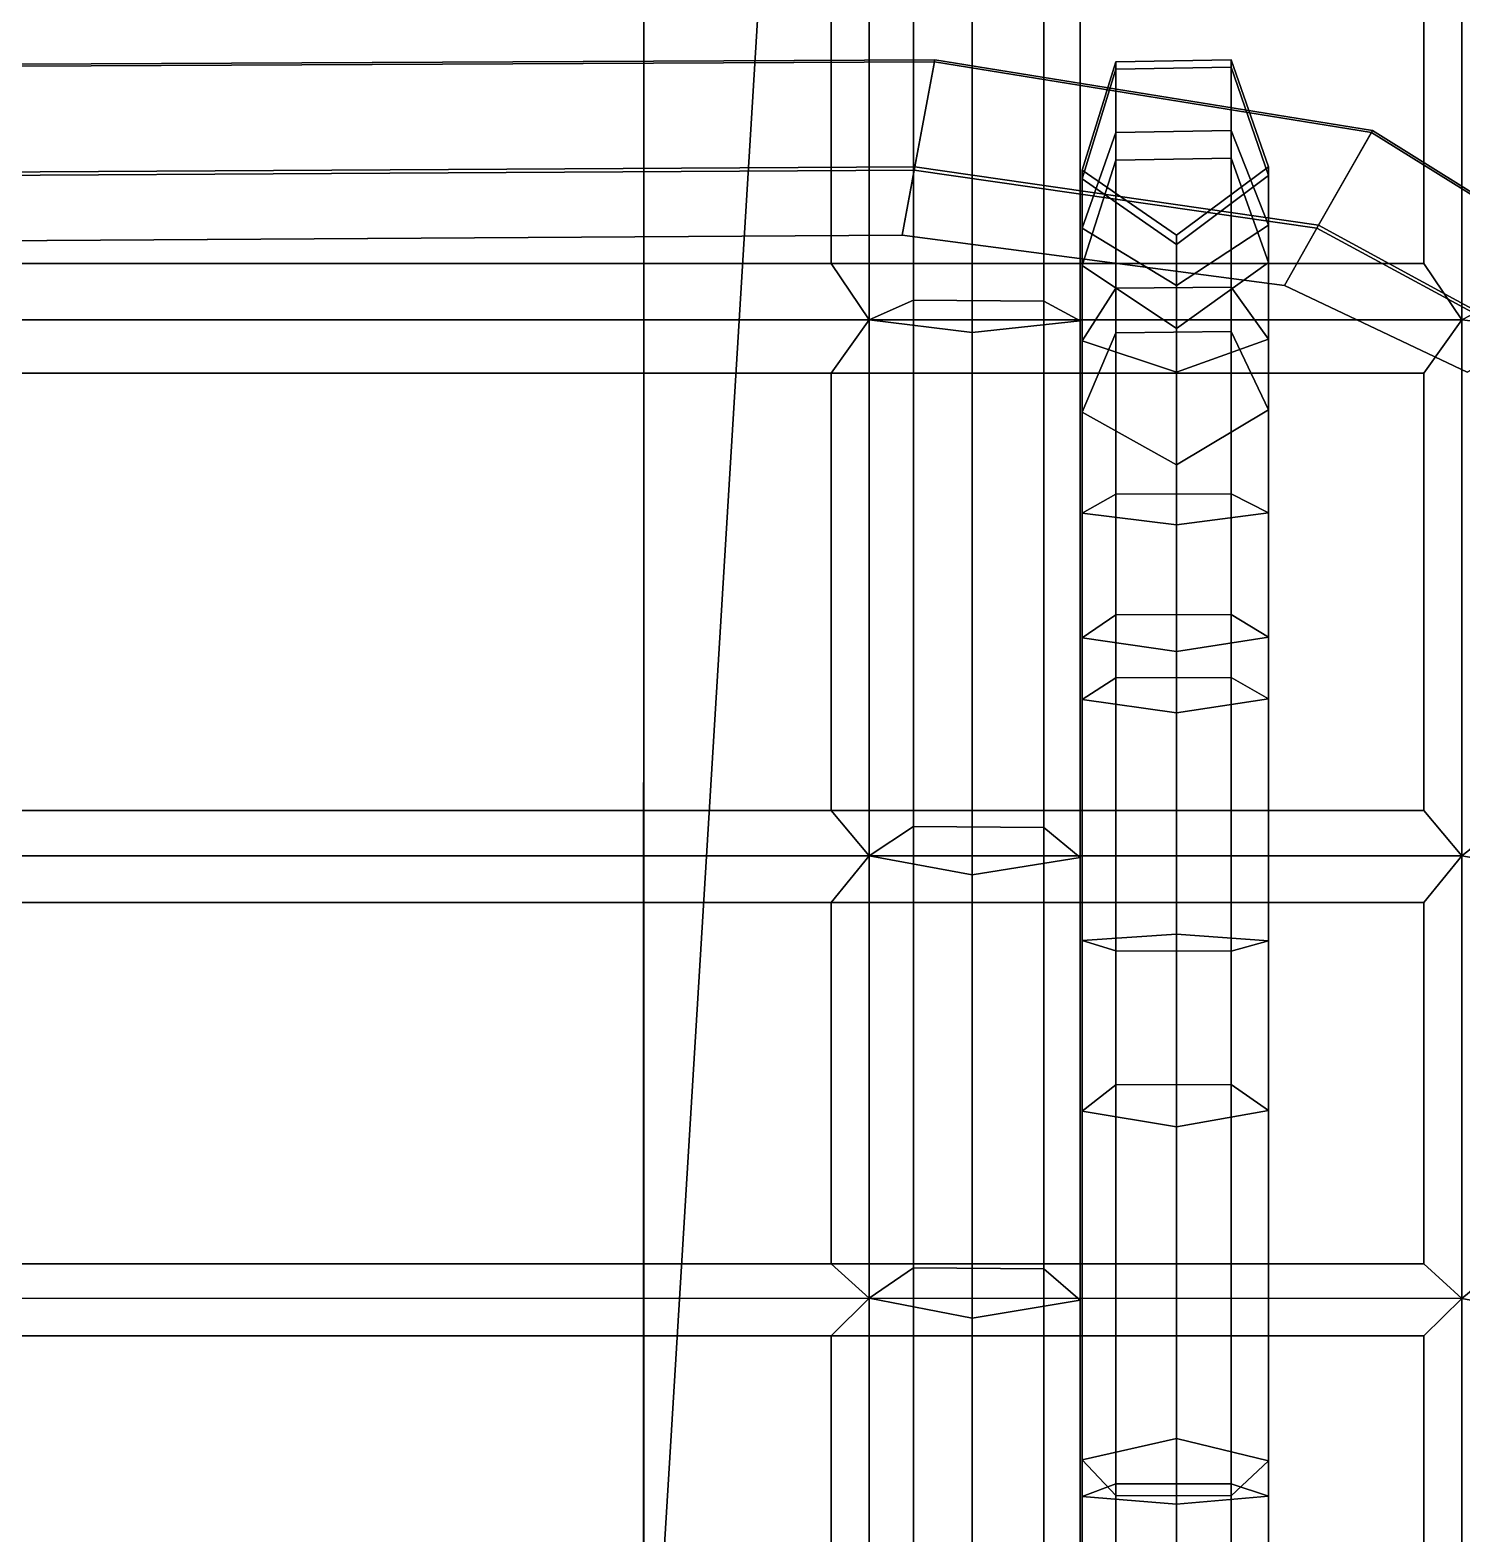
# Model space of a CAD drawing. Extents: x -252 to 252, y 0 to 101.
# Drawn here: x -91.51 to -83.98, y 21.62 to 29.54 of the extents above; entities that cross this region are included whole.
import ezdxf

# ---------------------------------------------------------------- set-up
doc = ezdxf.new("R2010")
doc.units = 0

msp = doc.modelspace()

# ---------------------------------------------------------------- linework, layer by layer
for points in [[(-88.283768, 56.198578, 200.323654), (-88.283646, 93.664322, 218.68718), (-88.283829, 0, 218.687424), (-88.283585, 38.513527, 200.323898)], [(5.587004, 93.664322, 218.68718), (5.587248, -0.000022, 218.687424), (-88.283829, 0, 218.687424), (-88.283646, 93.664322, 218.68718)], [(-88.283585, 38.513527, 200.323898), (-88.283829, 0, 218.687424), (-88.283768, 19.780657, 200.323654)], [(-88.283768, 19.780657, 200.323654), (-70.28096, 19.780655, 200.305344), (-70.280899, 38.513527, 200.287033), (-87.140518, 38.513527, 200.323898)], [(-88.283768, 19.780657, 200.323654), (-87.140518, 38.513527, 200.323898), (-88.283585, 38.513527, 200.323898)], [(-104.808304, 28.013395, 143.362335), (-104.808304, 31.2803, 143.259918), (-87.096817, 31.280491, 143.266113), (-87.096817, 28.014383, 143.3685)], [(-83.977493, 28.013395, -61.650986), (-83.977493, 31.2803, -61.548569), (-101.68898, 31.280491, -61.554764), (-101.68898, 28.014383, -61.65715)], [(-87.29689, 30.975517, 143.139313), (-87.29689, 28.310822, 143.222778), (-87.096817, 28.014383, 143.3685), (-87.096817, 31.280491, 143.266113)], [(-87.096817, 28.014383, 143.3685), (-87.096817, 31.280491, 143.266113), (-86.8629, 31.300468, 143.911041), (-86.8629, 28.11651, 144.005768)], [(-86.555161, 27.947653, 142.952087), (-86.555161, 31.267467, 142.844574), (-87.096817, 31.280491, 143.266113), (-87.096817, 28.014383, 143.3685)], [(-86.8629, 28.11651, 144.005768), (-86.8629, 31.300468, 143.911041), (-86.177109, 31.299761, 143.888336), (-86.177109, 28.112886, 143.983063)], [(-85.986832, 28.008522, 143.332001), (-85.986832, 31.279362, 143.229095), (-86.555161, 31.267467, 142.844574), (-86.555161, 27.947653, 142.952087)], [(-86.177109, 28.112886, 143.983063), (-86.177109, 31.299761, 143.888336), (-85.986832, 31.279362, 143.229095), (-85.986832, 28.008522, 143.332001)], [(-84.177383, 28.310822, -61.511444), (-84.177383, 30.975517, -61.427979), (-83.977493, 31.2803, -61.548569), (-83.977493, 28.013395, -61.650986)], [(-83.787399, 28.112886, -62.271713), (-83.787399, 31.299761, -62.177002), (-83.977493, 31.2803, -61.548569), (-83.977493, 28.013395, -61.650986)], [(-83.977493, 28.013395, -61.650986), (-83.977493, 31.2803, -61.548569), (-83.409348, 31.267467, -61.13324), (-83.409348, 27.947653, -61.240738)], [(-87.29689, 30.975517, 143.139313), (-104.608444, 30.975517, 143.139313), (-104.608444, 28.310822, 143.222778), (-87.29689, 28.310822, 143.222778)], [(-101.488937, 30.975517, -61.427979), (-84.177383, 30.975517, -61.427979), (-84.177383, 28.310822, -61.511444), (-101.488937, 28.310822, -61.511444)], [(-86.753372, 29.371763, -155.902023), (-94.894028, 29.333246, -155.902023), (-94.895096, 29.343699, -156.507935), (-86.75145, 29.382107, -156.507935)], [(-86.75145, 29.382107, -156.507935), (-94.895096, 29.343699, -156.507935), (-94.837997, 28.773485, -156.705368), (-86.856461, 28.818752, -156.705368)], [(-86.753372, 29.371763, -134.894592), (-94.894028, 29.333246, -134.894592), (-94.895096, 29.343699, -135.500259), (-86.75145, 29.382107, -135.500259)], [(-86.75145, 29.382107, -135.500259), (-94.895096, 29.343699, -135.500259), (-94.837997, 28.773485, -135.697693), (-86.856461, 28.818752, -135.697693)], [(-86.859573, 28.801994, -155.724747), (-94.836258, 28.756561, -155.724747), (-94.894028, 29.333246, -155.902023), (-86.753372, 29.371763, -155.902023)], [(-86.859573, 28.801994, -134.717072), (-94.836258, 28.756561, -134.717072), (-94.894028, 29.333246, -134.894592), (-86.753372, 29.371763, -134.894592)], [(-84.739975, 28.496767, -155.724747), (-86.859573, 28.801994, -155.724747), (-86.753372, 29.371763, -155.902023), (-84.45369, 29.000656, -155.902023)], [(-84.739975, 28.496767, -134.717072), (-86.859573, 28.801994, -134.717072), (-86.753372, 29.371763, -134.894592), (-84.45369, 29.000656, -134.894592)], [(-84.448502, 29.009808, -156.507935), (-86.75145, 29.382107, -156.507935), (-86.856461, 28.818752, -156.705368), (-84.731613, 28.511574, -156.705368)], [(-84.448502, 29.009808, -135.500259), (-86.75145, 29.382107, -135.500259), (-86.856461, 28.818752, -135.697693), (-84.731613, 28.511574, -135.697693)], [(-84.45369, 29.000656, -155.902023), (-86.753372, 29.371763, -155.902023), (-86.75145, 29.382107, -156.507935), (-84.448502, 29.009808, -156.507935)], [(-84.45369, 29.000656, -134.894592), (-86.753372, 29.371763, -134.894592), (-86.75145, 29.382107, -135.500259), (-84.448502, 29.009808, -135.500259)], [(-85.975143, 28.496767, 141.839325), (-85.975143, 28.801994, 139.719727), (-85.797867, 29.371763, 139.825912), (-85.797867, 29.000656, 142.125595)], [(-85.975143, 28.801994, 139.719727), (-85.975143, 28.756561, 131.743042), (-85.797867, 29.333246, 131.685272), (-85.797867, 29.371763, 139.825912)], [(-85.797867, 29.000656, 142.125595), (-85.797867, 29.371763, 139.825912), (-85.19194, 29.382107, 139.82785), (-85.19194, 29.009808, 142.130783)], [(-85.797867, 29.371763, 139.825912), (-85.797867, 29.333246, 131.685272), (-85.19194, 29.343699, 131.684189), (-85.19194, 29.382107, 139.82785)], [(-85.19194, 29.009808, 142.130783), (-85.19194, 29.382107, 139.82785), (-84.994492, 28.818752, 139.722824), (-84.994492, 28.511574, 141.847672)], [(-85.19194, 29.382107, 139.82785), (-85.19194, 29.343699, 131.684189), (-84.994492, 28.773485, 131.741302), (-84.994492, 28.818752, 139.722824)], [(-85.975143, 28.756561, 131.743042), (-85.975143, 28.300129, 130.254562), (-85.797867, 28.854576, 130.085815), (-85.797867, 29.333246, 131.685272)], [(-85.797867, 29.333246, 131.685272), (-85.797867, 28.854576, 130.085815), (-85.19194, 28.864635, 130.082672), (-85.19194, 29.343699, 131.684189)], [(-85.19194, 29.343699, 131.684189), (-85.19194, 28.864635, 130.082672), (-84.994492, 28.31642, 130.249649), (-84.994492, 28.773485, 131.741302)], [(-85.975143, 27.903496, 142.93454), (-85.975143, 28.496767, 141.839325), (-85.797867, 29.000656, 142.125595), (-85.797867, 28.17988, 143.443939)], [(-85.797867, 28.17988, 143.443939), (-85.797867, 29.000656, 142.125595), (-85.19194, 29.009808, 142.130783), (-85.19194, 28.184921, 143.453217)], [(-85.19194, 28.184921, 143.453217), (-85.19194, 29.009808, 142.130783), (-84.994492, 28.511574, 141.847672), (-84.994492, 27.911619, 142.949524)], [(-83.64476, 27.903496, -155.724747), (-84.739975, 28.496767, -155.724747), (-84.45369, 29.000656, -155.902023), (-83.135361, 28.17988, -155.902023)], [(-83.644638, 27.903496, -134.717072), (-84.739975, 28.496767, -134.717072), (-84.45369, 29.000656, -134.894592), (-83.135239, 28.17988, -134.894592)], [(-83.126083, 28.184921, -156.507935), (-84.448502, 29.009808, -156.507935), (-84.731613, 28.511574, -156.705368), (-83.629776, 27.911619, -156.705368)], [(-83.126083, 28.184921, -135.500259), (-84.448502, 29.009808, -135.500259), (-84.731613, 28.511574, -135.697693), (-83.629776, 27.911619, -135.697693)], [(-83.135361, 28.17988, -155.902023), (-84.45369, 29.000656, -155.902023), (-84.448502, 29.009808, -156.507935), (-83.126083, 28.184921, -156.507935)], [(-83.135239, 28.17988, -134.894592), (-84.45369, 29.000656, -134.894592), (-84.448502, 29.009808, -135.500259), (-83.126083, 28.184921, -135.500259)], [(-86.856461, 28.818752, -156.705368), (-94.837997, 28.773485, -156.705368), (-94.801498, 28.410625, -156.22139), (-86.923294, 28.460215, -156.22139)], [(-86.856461, 28.818752, -135.697693), (-94.837997, 28.773485, -135.697693), (-94.801559, 28.410625, -135.213501), (-86.923294, 28.460215, -135.213501)], [(-84.731613, 28.511574, -156.705368), (-86.856461, 28.818752, -156.705368), (-86.923294, 28.460215, -156.22139), (-84.911728, 28.194473, -156.22139)], [(-84.731613, 28.511574, -135.697693), (-86.856461, 28.818752, -135.697693), (-86.923294, 28.460215, -135.213501), (-84.911728, 28.194473, -135.213501)], [(-85.975143, 28.300129, 130.254562), (-85.975143, 27.52829, 129.482758), (-85.797867, 27.944954, 129.079987), (-85.797867, 28.854576, 130.085815)], [(-85.797867, 28.854576, 130.085815), (-85.797867, 27.944954, 129.079987), (-85.19194, 27.952518, 129.072632), (-85.19194, 28.864635, 130.082672)], [(-84.994492, 28.511574, 141.847672), (-84.994492, 28.818752, 139.722824), (-85.47847, 28.460215, 139.655991), (-85.47847, 28.194473, 141.667557)], [(-84.994492, 28.818752, 139.722824), (-84.994492, 28.773485, 131.741302), (-85.47847, 28.410625, 131.777802), (-85.47847, 28.460215, 139.655991)], [(-85.19194, 28.864635, 130.082672), (-85.19194, 27.952518, 129.072632), (-84.994492, 27.540535, 129.470917), (-84.994492, 28.31642, 130.249649)], [(-86.923294, 28.460215, -156.22139), (-94.801498, 28.410625, -156.22139), (-94.836258, 28.756561, -155.724747), (-86.859573, 28.801994, -155.724747)], [(-86.923294, 28.460215, -135.213501), (-94.801559, 28.410625, -135.213501), (-94.836258, 28.756561, -134.717072), (-86.859573, 28.801994, -134.717072)], [(-84.911728, 28.194473, -156.22139), (-86.923294, 28.460215, -156.22139), (-86.859573, 28.801994, -155.724747), (-84.739975, 28.496767, -155.724747)], [(-84.911728, 28.194473, -135.213501), (-86.923294, 28.460215, -135.213501), (-86.859573, 28.801994, -134.717072), (-84.739975, 28.496767, -134.717072)], [(-85.47847, 28.194473, 141.667557), (-85.47847, 28.460215, 139.655991), (-85.975143, 28.801994, 139.719727), (-85.975143, 28.496767, 141.839325)], [(-85.47847, 28.460215, 139.655991), (-85.47847, 28.410625, 131.777802), (-85.975143, 28.756561, 131.743042), (-85.975143, 28.801994, 139.719727)], [(-85.47847, 28.410625, 131.777802), (-85.47847, 27.967525, 130.355759), (-85.975143, 28.300129, 130.254562), (-85.975143, 28.756561, 131.743042)], [(-84.994492, 28.773485, 131.741302), (-84.994492, 28.31642, 130.249649), (-85.47847, 27.967525, 130.355759), (-85.47847, 28.410625, 131.777802)], [(-84.994492, 27.911619, 142.949524), (-84.994492, 28.511574, 141.847672), (-85.47847, 28.194473, 141.667557), (-85.47847, 27.737684, 142.629028)], [(-83.629776, 27.911619, -156.705368), (-84.731613, 28.511574, -156.705368), (-84.911728, 28.194473, -156.22139), (-83.950272, 27.737684, -156.22139)], [(-83.629776, 27.911619, -135.697693), (-84.731613, 28.511574, -135.697693), (-84.911728, 28.194473, -135.213501), (-83.950272, 27.737684, -135.213501)], [(-85.47847, 27.737684, 142.629028), (-85.47847, 28.194473, 141.667557), (-85.975143, 28.496767, 141.839325), (-85.975143, 27.903496, 142.93454)], [(-83.950272, 27.737684, -156.22139), (-84.911728, 28.194473, -156.22139), (-84.739975, 28.496767, -155.724747), (-83.64476, 27.903496, -155.724747)], [(-83.950272, 27.737684, -135.213501), (-84.911728, 28.194473, -135.213501), (-84.739975, 28.496767, -134.717072), (-83.644638, 27.903496, -134.717072)], [(-87.29689, 28.310822, 143.222778), (-104.608444, 28.310822, 143.222778), (-104.808304, 28.013395, 143.362335), (-87.096817, 28.014383, 143.3685)], [(-101.488937, 28.310822, -61.511444), (-84.177383, 28.310822, -61.511444), (-83.977493, 28.013395, -61.650986), (-101.68898, 28.014383, -61.65715)], [(-85.47847, 27.967525, 130.355759), (-85.47847, 27.250189, 129.759613), (-85.975143, 27.52829, 129.482758), (-85.975143, 28.300129, 130.254562)], [(-84.994492, 28.31642, 130.249649), (-84.994492, 27.540535, 129.470917), (-85.47847, 27.250189, 129.759613), (-85.47847, 27.967525, 130.355759)], [(-85.797867, 27.096577, 143.939636), (-85.797867, 28.17988, 143.443939), (-85.19194, 28.184921, 143.453217), (-85.19194, 27.098421, 143.949921)], [(-85.19194, 27.098421, 143.949921), (-85.19194, 28.184921, 143.453217), (-84.994492, 27.911619, 142.949524), (-84.994492, 26.998173, 143.385742)], [(-87.096817, 25.192883, 143.821228), (-87.096817, 28.014383, 143.3685), (-86.8629, 28.11651, 144.005768), (-86.8629, 25.346622, 144.447998)], [(-86.8629, 25.346622, 144.447998), (-86.8629, 28.11651, 144.005768), (-86.177109, 28.112886, 143.983063), (-86.177109, 25.341171, 144.425781)], [(-86.177109, 25.341171, 144.425781), (-86.177109, 28.112886, 143.983063), (-85.986832, 28.008522, 143.332001), (-85.986832, 25.184061, 143.78537)], [(-85.975143, 26.995197, 143.368958), (-85.975143, 27.903496, 142.93454), (-85.797867, 28.17988, 143.443939), (-85.797867, 27.096577, 143.939636)], [(-83.787399, 25.341171, -62.714432), (-83.787399, 28.112886, -62.271713), (-83.977493, 28.013395, -61.650986), (-83.977493, 25.191427, -62.103897)], [(-104.808304, 25.191427, 143.815247), (-104.808304, 28.013395, 143.362335), (-87.096817, 28.014383, 143.3685), (-87.096817, 25.192883, 143.821228)], [(-104.608444, 27.733013, 143.275574), (-87.29689, 27.733013, 143.275574), (-87.096817, 28.014383, 143.3685), (-104.808304, 28.013395, 143.362335)], [(-83.977493, 25.191427, -62.103897), (-83.977493, 28.013395, -61.650986), (-101.68898, 28.014383, -61.65715), (-101.68898, 25.192883, -62.109894)], [(-84.177383, 27.733013, -61.564224), (-101.488937, 27.733013, -61.564224), (-101.68898, 28.014383, -61.65715), (-83.977493, 28.013395, -61.650986)], [(-87.29689, 27.733013, 143.275574), (-87.29689, 25.431057, 143.644867), (-87.096817, 25.192883, 143.821228), (-87.096817, 28.014383, 143.3685)], [(-86.555161, 25.092434, 143.411621), (-86.555161, 27.947653, 142.952087), (-87.096817, 28.014383, 143.3685), (-87.096817, 25.192883, 143.821228)], [(-85.986832, 25.184061, 143.78537), (-85.986832, 28.008522, 143.332001), (-86.555161, 27.947653, 142.952087), (-86.555161, 25.092434, 143.411621)], [(-85.975143, 27.52829, 129.482758), (-85.975143, 26.340319, 129.261337), (-85.797867, 26.460054, 128.694275), (-85.797867, 27.944954, 129.079987)], [(-85.797867, 27.944954, 129.079987), (-85.797867, 26.460054, 128.694275), (-85.19194, 26.462246, 128.684021), (-85.19194, 27.952518, 129.072632)], [(-85.19194, 27.952518, 129.072632), (-85.19194, 26.462246, 128.684021), (-84.994492, 26.343851, 129.244766), (-84.994492, 27.540535, 129.470917)], [(-84.177383, 25.431057, -61.933517), (-84.177383, 27.733013, -61.564224), (-83.977493, 28.013395, -61.650986), (-83.977493, 25.191427, -62.103897)], [(-83.977493, 25.191427, -62.103897), (-83.977493, 28.013395, -61.650986), (-83.409348, 27.947653, -61.240738), (-83.409348, 25.092434, -61.700272)], [(-85.47847, 26.934399, 143.026672), (-85.47847, 27.737684, 142.629028), (-85.975143, 27.903496, 142.93454), (-85.975143, 26.995197, 143.368958)], [(-84.994492, 26.998173, 143.385742), (-84.994492, 27.911619, 142.949524), (-85.47847, 27.737684, 142.629028), (-85.47847, 26.934399, 143.026672)], [(-87.29689, 27.733013, 143.275574), (-104.608444, 27.733013, 143.275574), (-104.608444, 25.431057, 143.644867), (-87.29689, 25.431057, 143.644867)], [(-101.488937, 27.733013, -61.564224), (-84.177383, 27.733013, -61.564224), (-84.177383, 25.431057, -61.933517), (-101.488937, 25.431057, -61.933517)], [(-85.47847, 27.250189, 129.759613), (-85.47847, 26.268517, 129.601593), (-85.975143, 26.340319, 129.261337), (-85.975143, 27.52829, 129.482758)], [(-84.994492, 27.540535, 129.470917), (-84.994492, 26.343851, 129.244766), (-85.47847, 26.268517, 129.601593), (-85.47847, 27.250189, 129.759613)], [(-85.975143, 26.014757, 143.481567), (-85.975143, 26.995197, 143.368958), (-85.797867, 27.096577, 143.939636), (-85.797867, 26.129766, 144.049591)], [(-85.797867, 26.129766, 144.049591), (-85.797867, 27.096577, 143.939636), (-85.19194, 27.098421, 143.949921), (-85.19194, 26.131842, 144.059937)], [(-85.19194, 26.131842, 144.059937), (-85.19194, 27.098421, 143.949921), (-84.994492, 26.998173, 143.385742), (-84.994492, 26.018141, 143.498291)], [(-85.47847, 25.945774, 143.140778), (-85.47847, 26.934399, 143.026672), (-85.975143, 26.995197, 143.368958), (-85.975143, 26.014757, 143.481567)], [(-84.994492, 26.018141, 143.498291), (-84.994492, 26.998173, 143.385742), (-85.47847, 26.934399, 143.026672), (-85.47847, 25.945774, 143.140778)], [(-85.975143, 26.340319, 129.261337), (-85.975143, 24.746664, 129.438599), (-85.797867, 24.691505, 128.844574), (-85.797867, 26.460054, 128.694275)], [(-85.797867, 26.460054, 128.694275), (-85.797867, 24.691505, 128.844574), (-85.19194, 24.6905, 128.834076), (-85.19194, 26.462246, 128.684021)], [(-85.19194, 26.462246, 128.684021), (-85.19194, 24.6905, 128.834076), (-84.994492, 24.745045, 129.4216), (-84.994492, 26.343851, 129.244766)], [(-85.47847, 26.268517, 129.601593), (-85.47847, 24.779762, 129.767487), (-85.975143, 24.746664, 129.438599), (-85.975143, 26.340319, 129.261337)], [(-84.994492, 26.343851, 129.244766), (-84.994492, 24.745045, 129.4216), (-85.47847, 24.779762, 129.767487), (-85.47847, 26.268517, 129.601593)], [(-85.975143, 23.848408, 143.759155), (-85.975143, 26.014757, 143.481567), (-85.797867, 26.129766, 144.049591), (-85.797867, 23.9863, 144.322052)], [(-85.797867, 23.9863, 144.322052), (-85.797867, 26.129766, 144.049591), (-85.19194, 26.131842, 144.059937), (-85.19194, 23.988825, 144.332336)], [(-85.19194, 23.988825, 144.332336), (-85.19194, 26.131842, 144.059937), (-84.994492, 26.018141, 143.498291), (-84.994492, 23.852461, 143.775665)], [(-85.47847, 23.765675, 143.421448), (-85.47847, 25.945774, 143.140778), (-85.975143, 26.014757, 143.481567), (-85.975143, 23.848408, 143.759155)], [(-84.994492, 23.852461, 143.775665), (-84.994492, 26.018141, 143.498291), (-85.47847, 25.945774, 143.140778), (-85.47847, 23.765675, 143.421448)], [(-87.29689, 25.431057, 143.644867), (-104.608444, 25.431057, 143.644867), (-104.808304, 25.191427, 143.815247), (-87.096817, 25.192883, 143.821228)], [(-101.488937, 25.431057, -61.933517), (-84.177383, 25.431057, -61.933517), (-83.977493, 25.191427, -62.103897), (-101.68898, 25.192883, -62.109894)], [(-87.096817, 22.863194, 144.392639), (-87.096817, 25.192883, 143.821228), (-86.8629, 25.346622, 144.447998), (-86.8629, 23.023598, 145.01767)], [(-86.8629, 23.023598, 145.01767), (-86.8629, 25.346622, 144.447998), (-86.177109, 25.341171, 144.425781), (-86.177109, 23.017914, 144.995636)], [(-86.177109, 23.017914, 144.995636), (-86.177109, 25.341171, 144.425781), (-85.986832, 25.184061, 143.78537), (-85.986832, 22.853975, 144.35675)], [(-83.787399, 23.017914, -63.284286), (-83.787399, 25.341171, -62.714432), (-83.977493, 25.191427, -62.103897), (-83.977493, 22.86166, -62.675308)], [(-104.808304, 22.86166, 144.386658), (-104.808304, 25.191427, 143.815247), (-87.096817, 25.192883, 143.821228), (-87.096817, 22.863194, 144.392639)], [(-104.608444, 24.945923, 143.741364), (-87.29689, 24.945923, 143.741364), (-87.096817, 25.192883, 143.821228), (-104.808304, 25.191427, 143.815247)], [(-83.977493, 22.86166, -62.675308), (-83.977493, 25.191427, -62.103897), (-101.68898, 25.192883, -62.109894), (-101.68898, 22.863194, -62.681305)], [(-84.177383, 24.945923, -62.030014), (-101.488937, 24.945923, -62.030014), (-101.68898, 25.192883, -62.109894), (-83.977493, 25.191427, -62.103897)], [(-87.29689, 24.945923, 143.741364), (-87.29689, 23.045202, 144.20755), (-87.096817, 22.863194, 144.392639), (-87.096817, 25.192883, 143.821228)], [(-86.555161, 22.758347, 143.984192), (-86.555161, 25.092434, 143.411621), (-87.096817, 25.192883, 143.821228), (-87.096817, 22.863194, 144.392639)], [(-85.986832, 22.853975, 144.35675), (-85.986832, 25.184061, 143.78537), (-86.555161, 25.092434, 143.411621), (-86.555161, 22.758347, 143.984192)], [(-84.177383, 23.045202, -62.496216), (-84.177383, 24.945923, -62.030014), (-83.977493, 25.191427, -62.103897), (-83.977493, 22.86166, -62.675308)], [(-83.977493, 22.86166, -62.675308), (-83.977493, 25.191427, -62.103897), (-83.409348, 25.092434, -61.700272), (-83.409348, 22.758347, -62.272827)], [(-87.29689, 24.945923, 143.741364), (-104.608444, 24.945923, 143.741364), (-104.608444, 23.045202, 144.20755), (-87.29689, 23.045202, 144.20755)], [(-101.488937, 24.945923, -62.030014), (-84.177383, 24.945923, -62.030014), (-84.177383, 23.045202, -62.496216), (-101.488937, 23.045202, -62.496216)], [(-85.47847, 24.779762, 129.767487), (-85.47847, 22.125954, 130.526932), (-85.975143, 22.013481, 130.197983), (-85.975143, 24.746664, 129.438599)], [(-84.994492, 24.745045, 129.4216), (-84.994492, 22.00798, 130.181946), (-85.47847, 22.125954, 130.526932), (-85.47847, 24.779762, 129.767487)], [(-85.975143, 24.746664, 129.438599), (-85.975143, 22.013481, 130.197983), (-85.797867, 21.825991, 129.649551), (-85.797867, 24.691505, 128.844574)], [(-85.19194, 24.6905, 128.834076), (-85.19194, 21.822584, 129.639694), (-84.994492, 22.00798, 130.181946), (-84.994492, 24.745045, 129.4216)], [(-85.797867, 24.691505, 128.844574), (-85.797867, 21.825991, 129.649551), (-85.19194, 21.822584, 129.639694), (-85.19194, 24.6905, 128.834076)], [(-85.975143, 21.819103, 144.19986), (-85.975143, 23.848408, 143.759155), (-85.797867, 23.9863, 144.322052), (-85.797867, 21.886133, 144.775604)], [(-85.797867, 21.886133, 144.775604), (-85.797867, 23.9863, 144.322052), (-85.19194, 23.988825, 144.332336), (-85.19194, 21.887346, 144.786011)], [(-85.19194, 21.887346, 144.786011), (-85.19194, 23.988825, 144.332336), (-84.994492, 23.852461, 143.775665), (-84.994492, 21.821075, 144.216766)], [(-85.47847, 21.778893, 143.854645), (-85.47847, 23.765675, 143.421448), (-85.975143, 23.848408, 143.759155), (-85.975143, 21.819103, 144.19986)], [(-84.994492, 21.821075, 144.216766), (-84.994492, 23.852461, 143.775665), (-85.47847, 23.765675, 143.421448), (-85.47847, 21.778893, 143.854645)], [(-87.29689, 23.045202, 144.20755), (-104.608444, 23.045202, 144.20755), (-104.808304, 22.86166, 144.386658), (-87.096817, 22.863194, 144.392639)], [(-101.488937, 23.045202, -62.496216), (-84.177383, 23.045202, -62.496216), (-83.977493, 22.86166, -62.675308), (-101.68898, 22.863194, -62.681305)], [(-87.096817, 21.080244, 144.851654), (-87.096817, 22.863194, 144.392639), (-86.8629, 23.023598, 145.01767), (-86.8629, 21.156864, 145.492401)], [(-86.8629, 21.156864, 145.492401), (-86.8629, 23.023598, 145.01767), (-86.177109, 23.017914, 144.995636), (-86.177109, 21.154148, 145.469727)], [(-86.177109, 21.154148, 145.469727), (-86.177109, 23.017914, 144.995636), (-85.986832, 22.853975, 144.35675), (-85.986832, 21.075848, 144.814941)], [(-83.787399, 21.154148, -63.758377), (-83.787399, 23.017914, -63.284286), (-83.977493, 22.86166, -62.675308), (-83.977493, 21.079512, -63.134201)], [(-104.808304, 21.079512, 144.845551), (-104.808304, 22.86166, 144.386658), (-87.096817, 22.863194, 144.392639), (-87.096817, 21.080244, 144.851654)], [(-104.608444, 22.665051, 144.302856), (-87.29689, 22.665051, 144.302856), (-87.096817, 22.863194, 144.392639), (-104.808304, 22.86166, 144.386658)], [(-83.977493, 21.079512, -63.134201), (-83.977493, 22.86166, -62.675308), (-101.68898, 22.863194, -62.681305), (-101.68898, 21.080244, -63.14032)], [(-84.177383, 22.665051, -62.591507), (-101.488937, 22.665051, -62.591507), (-101.68898, 22.863194, -62.681305), (-83.977493, 22.86166, -62.675308)], [(-87.29689, 22.665051, 144.302856), (-87.29689, 21.210405, 144.677277), (-87.096817, 21.080244, 144.851654), (-87.096817, 22.863194, 144.392639)], [(-86.555161, 21.030182, 144.433014), (-86.555161, 22.758347, 143.984192), (-87.096817, 22.863194, 144.392639), (-87.096817, 21.080244, 144.851654)], [(-85.986832, 21.075848, 144.814941), (-85.986832, 22.853975, 144.35675), (-86.555161, 22.758347, 143.984192), (-86.555161, 21.030182, 144.433014)], [(-84.177383, 21.210405, -62.965927), (-84.177383, 22.665051, -62.591507), (-83.977493, 22.86166, -62.675308), (-83.977493, 21.079512, -63.134201)], [(-83.977493, 21.079512, -63.134201), (-83.977493, 22.86166, -62.675308), (-83.409348, 22.758347, -62.272827), (-83.409348, 21.030182, -62.72168)], [(-87.29689, 22.665051, 144.302856), (-104.608444, 22.665051, 144.302856), (-104.608444, 21.210405, 144.677277), (-87.29689, 21.210405, 144.677277)], [(-101.488937, 22.665051, -62.591507), (-84.177383, 22.665051, -62.591507), (-84.177383, 21.210405, -62.965927), (-101.488937, 21.210405, -62.965927)], [(-85.47847, 22.125954, 130.526932), (-85.47847, 21.251438, 130.947311), (-85.975143, 21.09127, 130.638748), (-85.975143, 22.013481, 130.197983)], [(-84.994492, 22.00798, 130.181946), (-84.994492, 21.083414, 130.623657), (-85.47847, 21.251438, 130.947311), (-85.47847, 22.125954, 130.526932)], [(-85.975143, 22.013481, 130.197983), (-85.975143, 21.09127, 130.638748), (-85.797867, 20.824268, 130.124344), (-85.797867, 21.825991, 129.649551)], [(-85.19194, 21.822584, 129.639694), (-85.19194, 20.81942, 130.11499), (-84.994492, 21.083414, 130.623657), (-84.994492, 22.00798, 130.181946)], [(-85.975143, 20.4454, 144.610168), (-85.975143, 21.819103, 144.19986), (-85.797867, 21.886133, 144.775604), (-85.797867, 20.522179, 145.184692)], [(-85.797867, 20.522179, 145.184692), (-85.797867, 21.886133, 144.775604), (-85.19194, 21.887346, 144.786011), (-85.19194, 20.523558, 145.195129)], [(-85.19194, 20.523558, 145.195129), (-85.19194, 21.887346, 144.786011), (-84.994492, 21.821075, 144.216766), (-84.994492, 20.447655, 144.627075)], [(-85.47847, 20.399342, 144.265533), (-85.47847, 21.778893, 143.854645), (-85.975143, 21.819103, 144.19986), (-85.975143, 20.4454, 144.610168)], [(-85.797867, 21.825991, 129.649551), (-85.797867, 20.824268, 130.124344), (-85.19194, 20.81942, 130.11499), (-85.19194, 21.822584, 129.639694)], [(-84.994492, 20.447655, 144.627075), (-84.994492, 21.821075, 144.216766), (-85.47847, 21.778893, 143.854645), (-85.47847, 20.399342, 144.265533)]]:
    msp.add_3dface(points)

doc.saveas('drawing.dxf')
